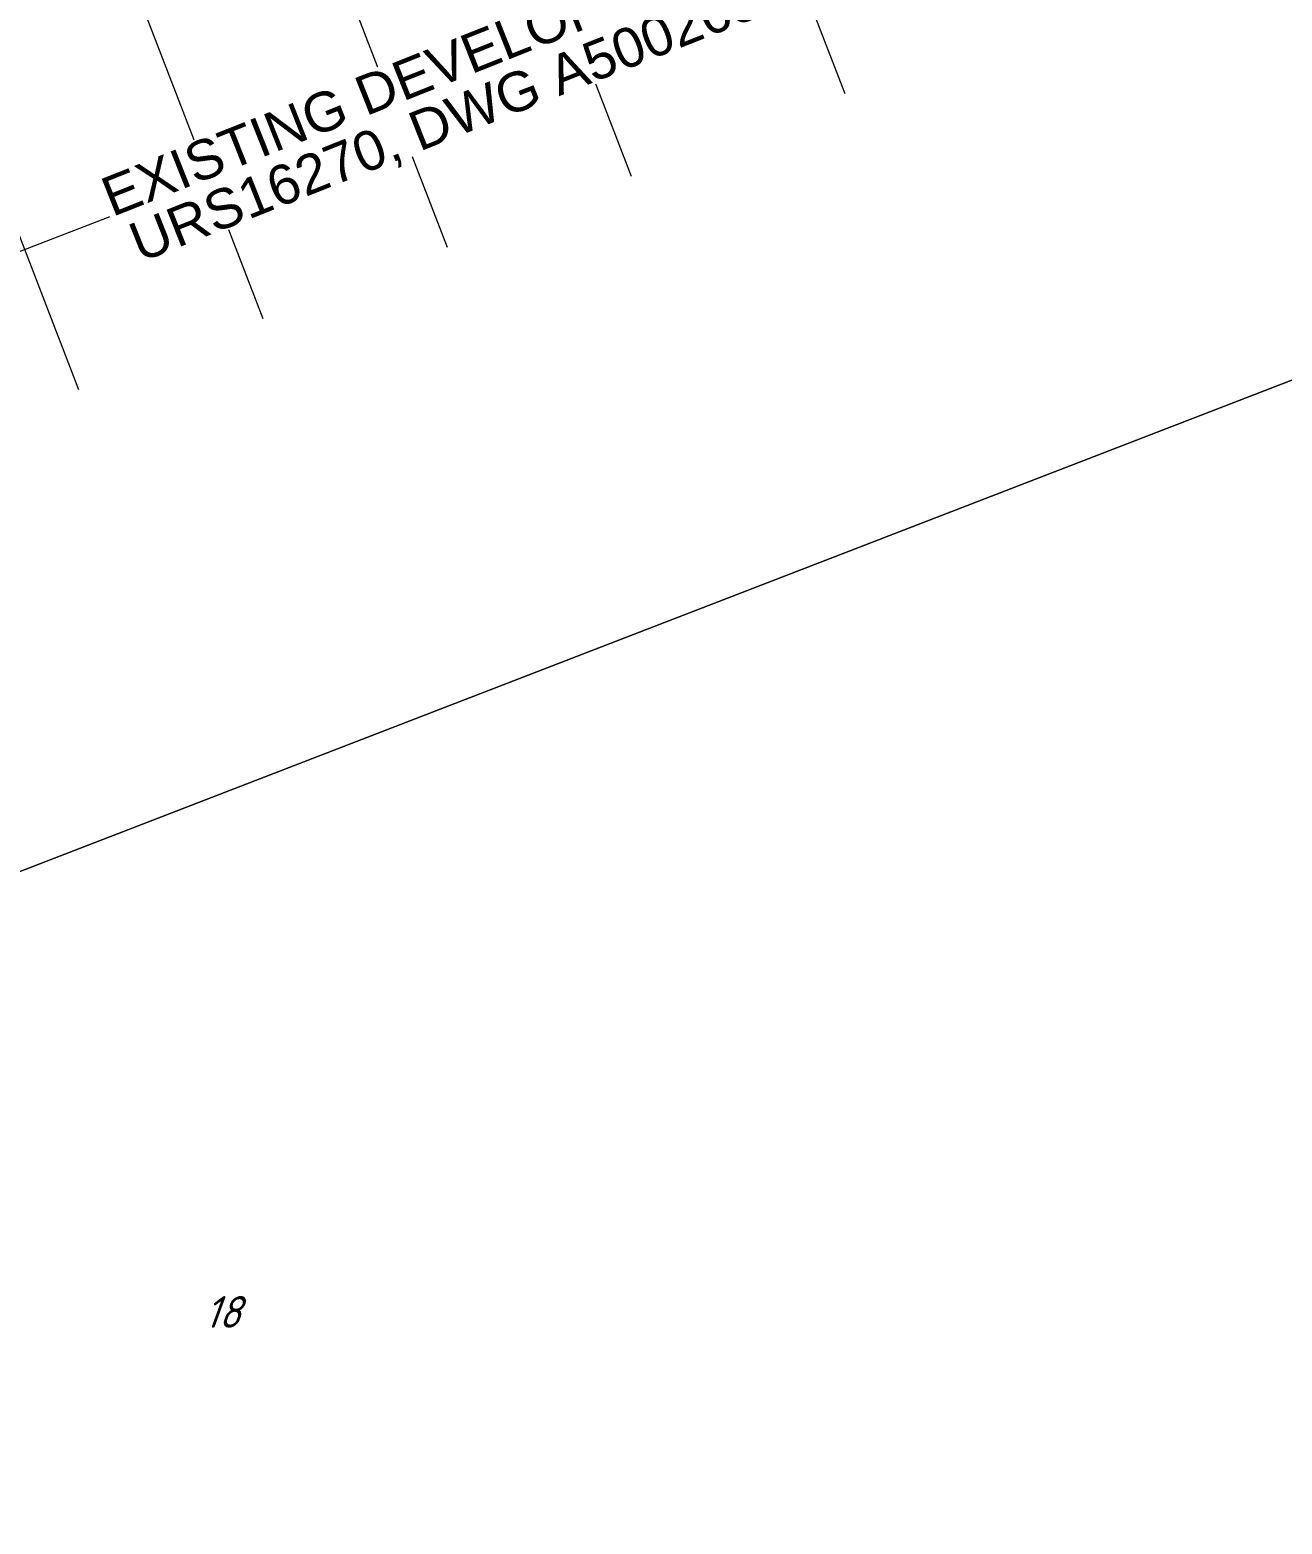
# Model space of a CAD drawing. Header units: metres. Extents: x 310412 to 311596, y 6269899 to 6270937.
# Drawn here: x 310843.3 to 310922.5, y 6270252.4 to 6270347 of the extents above; entities that cross this region are included whole.
import ezdxf

# ---------------------------------------------------------------- set-up
doc = ezdxf.new("R2010")
doc.units = ezdxf.units.M
doc.layers.add('_User E-LOT', color=7, linetype='Continuous', lineweight=0, true_color=0x969696)
doc.layers.add('Cadastre Land Parcels_SP_EXT', color=9, linetype='Continuous', lineweight=5)
doc.layers.add('Notes', color=7, linetype='Continuous')
doc.layers.add('Notes_SP_MISC', color=7, linetype='Continuous')
doc.styles.add('ARIAL', font='arial.ttf', dxfattribs={"height": 2})
doc.styles.add('ISOCP ITALIC', font='isocp.shx', dxfattribs={"oblique": 20})
doc.styles.get("Standard").update_dxf_attribs({"font": 'arial.ttf'})

# ---------------------------------------------------------------- blocks, each defined once
blk = doc.blocks.new('A$C64462609')
at = {"layer": '_User E-LOT', "lineweight": 0}
for p, q in [((310894.877, 6270342.957), (310880.427, 6270380.369)), ((310957.796, 6270377.461), (310805.316, 6270318.564)), ((310881.351, 6270337.733), (310866.901, 6270375.144)), ((310869.691, 6270333.229), (310855.24, 6270370.64)), ((310858.03, 6270328.725), (310843.58, 6270366.136)), ((310846.37, 6270324.221), (310831.92, 6270361.632))]:
    blk.add_line(p, q, dxfattribs=at)

msp = doc.modelspace()

# ---------------------------------------------------------------- block references
at = {"layer": 'Notes'}
msp.add_blockref('A$C64462609', (0, 0), dxfattribs=at)

# ---------------------------------------------------------------- next in the draw order: linework, layer by layer
at = {"layer": 'Cadastre Land Parcels_SP_EXT', "linetype": 'Continuous'}
for points in [[(310970.766, 6270343.221), (310942.799, 6270415.673), (310703.872, 6270323.381), (310732.657, 6270248.951), (310733.049, 6270247.97), (310827.714, 6270284.55), (310826.608, 6270287.558), (310970.766, 6270343.221)], [(310764.382, 6270166.814), (311003.274, 6270259.121), (310970.766, 6270343.221), (310826.608, 6270287.558), (310827.714, 6270284.55), (310733.049, 6270247.97), (310764.382, 6270166.814)]]:
    msp.add_lwpolyline(points, close=True, dxfattribs=at)

# ---------------------------------------------------------------- next in the draw order: texts
at = {"layer": 'Cadastre Land Parcels_SP_EXT', "style": 'ISOCP ITALIC', "oblique": 20}
msp.add_text('18', height=2, dxfattribs=at).set_placement((310854.299, 6270264.872))
at = {"layer": 'Notes_SP_MISC', "color": 7, "insert": (310752.058, 6270340.323), "char_height": 2.4, "attachment_point": 7, "rotation": 21.12659, "line_spacing_factor": 0.6}
msp.add_mtext('{\\fArial|b0|i0|c0|p39;FENWAY                                                                                                                    STREET}', dxfattribs=at)

# ---------------------------------------------------------------- next in the draw order: texts
at = {"layer": 'Notes', "insert": (310868.996, 6270342.606), "char_height": 2.5, "attachment_point": 5, "rotation": 21.67518, "line_spacing_factor": 0.8, "style": 'ARIAL', "bg_fill": 3, "box_fill_scale": 1.05, "bg_fill_color": 256, "bg_fill_transparency": 0}
msp.add_mtext('EXISTING DEVELOPMENT\\PURS16270, DWG A500265', dxfattribs=at)

doc.saveas('drawing.dxf')
